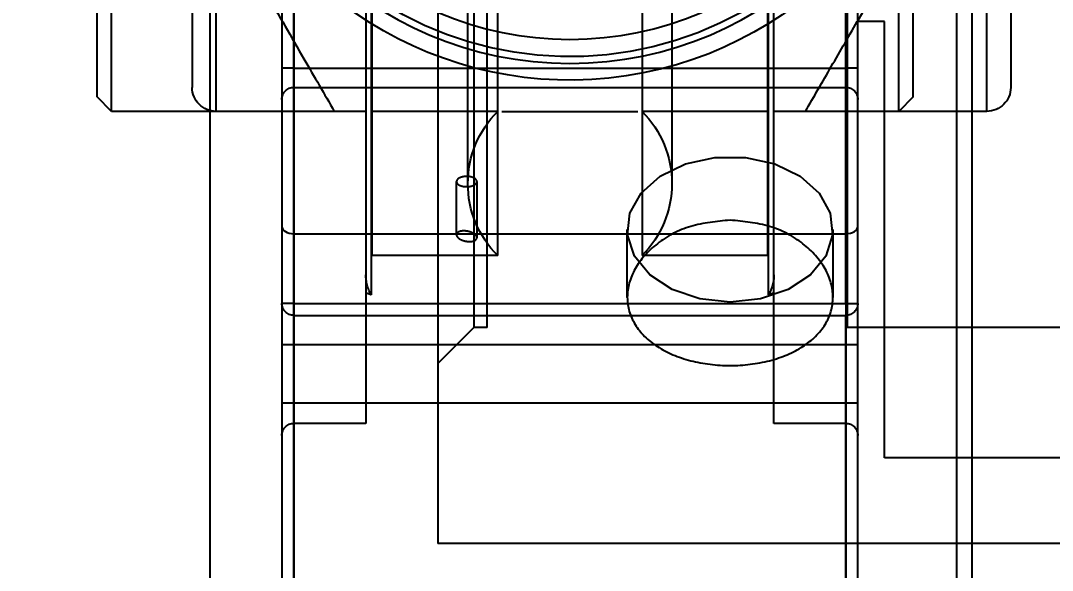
# Model space of a CAD drawing. Header units: metres. Extents: x 0 to 63075, y 0 to 44550.
# Drawn here: x 36969.28 to 37012.27, y 17396.01 to 17418.92 of the extents above; entities that cross this region are included whole.
import ezdxf

# ---------------------------------------------------------------- set-up
doc = ezdxf.new("R2010")
doc.units = ezdxf.units.M
doc.header["$LTSCALE"] = 75
doc.linetypes.add('HIDDEN2', pattern=[4.7625, 3.175, -1.5875])
for name, color, linetype in [('SDM', 7, 'Continuous'), ('SL4', 4, 'Continuous'), ('ST1', 7, 'HIDDEN2')]:
    doc.layers.add(name, color=color, linetype=linetype)
doc.styles.add('ROMANS', font='ROMANS.SHX')
doc.dimstyles.new('75___1-75', dxfattribs={"dimscale": 75, "dimtxt": 2.5, "dimasz": 2, "dimexe": 1.5, "dimexo": 1, "dimgap": 0.5, "dimtad": 1, "dimdec": 0, "dimzin": 12, "dimtxsty": 'ROMANS', "dimcen": 0, "dimclrd": 256, "dimclre": 256, "dimclrt": 3, "dimazin": 3, "dimtfac": 1, "dimtdec": 0, "dimtmove": 0, "dimatfit": 0, "dimfxl": 1, "dimlwd": -1, "dimlwe": -1, "dimarcsym": 0})

# ---------------------------------------------------------------- blocks, each defined once
blk = doc.blocks.new('*D34')
at = {"layer": 'Defpoints', "color": 0, "transparency": 16777216}
for p in [(33418.742, 17728.439), (37150.032, 17728.439), (37007.795, 17285.374)]:
    blk.add_point(p, dxfattribs=at)
at = {"layer": 'SDM', "transparency": 16777216}
for p, q in [((33418.742, 17878.439), (33418.742, 18585.582)), ((37075.032, 17728.439), (33306.242, 17728.439)), ((33418.742, 17285.374), (33418.742, 17728.439)), ((36932.795, 17285.374), (33306.242, 17285.374)), ((33418.742, 17135.374), (33418.742, 16985.374))]:
    blk.add_line(p, q, dxfattribs=at)
for points in [[(33393.742, 17878.439), (33443.742, 17878.439), (33418.742, 17728.439)], [(33393.742, 17135.374), (33443.742, 17135.374), (33418.742, 17285.374)]]:
    blk.add_solid(points, dxfattribs=at)
at = {"layer": 'SDM', "color": 3, "transparency": 16777216, "insert": (33287.492, 18307.01), "char_height": 187.5, "attachment_point": 5, "rotation": 90, "style": 'ROMANS'}
blk.add_mtext('443', dxfattribs=at)
blk = doc.blocks.new('A$C542b401d')
at = {"layer": 'SL4'}
for p, q in [((344.763, 1594), (344.763, 1350)), ((349.365, 1514.101), (349.365, 1469.899)), ((372.365, 1469.899), (372.365, 1514.101)), ((348.865, 1470.215), (348.865, 1513.785)), ((372.865, 1513.785), (372.865, 1470.215)), ((379.965, 1475), (379.965, 1492)), ((380.565, 1475.6), (380.565, 1492)), ((346.565, 1475.6), (346.565, 1487.986)), ((347.165, 1475), (347.165, 1487.986)), ((346.565, 1475.6), (347.165, 1475)), ((379.965, 1475), (380.565, 1475.6)), ((347.165, 1475), (348.865, 1475)), ((372.865, 1475), (379.965, 1475)), ((375.865, 1475), (375.865, 1444.75)), ((348.865, 1465.29), (348.865, 1470.215)), ((372.865, 1470.215), (372.865, 1465.29)), ((372.365, 1469.899), (349.365, 1469.899)), ((349.365, 1469.899), (349.365, 1465.29)), ((372.365, 1465.29), (372.365, 1469.899)), ((349.365, 1465.29), (348.865, 1465.29)), ((348.865, 1454.5), (348.865, 1465.29)), ((372.365, 1465.29), (349.365, 1465.29)), ((349.365, 1465.29), (349.365, 1454.5)), ((372.865, 1465.29), (372.365, 1465.29)), ((372.365, 1454.5), (372.365, 1465.29)), ((372.865, 1465.29), (372.865, 1454.5))]:
    blk.add_line(p, q, dxfattribs=at)
at = {"layer": 'SL4', "flags": 128}
for points in [[(349.365, 1469.899), (349.267, 1469.905), (349.174, 1469.923), (349.087, 1469.952), (349.011, 1469.992), (348.949, 1470.039), (348.903, 1470.094), (348.875, 1470.153), (348.865, 1470.215)], [(372.865, 1470.215), (372.855, 1470.153), (372.827, 1470.094), (372.781, 1470.039), (372.719, 1469.992), (372.643, 1469.952), (372.556, 1469.923), (372.463, 1469.905), (372.365, 1469.899)]]:
    blk.add_lwpolyline(points, dxfattribs=at)
at = {"layer": 'ST1'}
for p, q in [((344.115, 1542.25), (344.115, 1441.75)), ((366.365, 1527), (366.365, 1457)), ((349.365, 1521.956), (349.365, 1462.044)), ((352.365, 1462), (352.365, 1522)), ((369.365, 1522), (369.365, 1462)), ((372.365, 1462.044), (372.365, 1521.956)), ((349.315, 1518), (349.315, 1466)), ((364.315, 1466), (364.315, 1518)), ((364.865, 1518), (364.865, 1466)), ((369.142, 1516.647), (369.142, 1467.353)), ((352.615, 1468.99), (352.615, 1515.01)), ((357.86, 1515.01), (357.86, 1468.99)), ((369.115, 1515.01), (369.115, 1468.99)), ((356.615, 1512.005), (356.615, 1471.995)), ((365.115, 1471.995), (365.115, 1512.005)), ((343.495, 1475.011), (343.495, 1508.989)), ((375.605, 1475.011), (375.605, 1508.989)), ((375.865, 1509), (375.865, 1475)), ((342.495, 1508), (342.495, 1476)), ((376.605, 1508), (376.605, 1476)), ((349.365, 1476.8), (349.365, 1507.2)), ((372.365, 1507.2), (372.365, 1476.8)), ((352.588, 1467.353), (352.588, 1492)), ((363.87, 1468.99), (363.87, 1492)), ((349.365, 1481.23), (349.365, 1476.8)), ((349.365, 1467), (349.365, 1481.23)), ((372.365, 1476.8), (372.365, 1481.23)), ((372.365, 1481.23), (372.365, 1467)), ((347.755, 1478.75), (348.865, 1478.75)), ((347.755, 1460.56), (347.755, 1478.75)), ((348.865, 1476.8), (349.365, 1476.8)), ((348.865, 1476.8), (349.365, 1476.8)), ((349.365, 1476), (349.365, 1476.8)), ((372.365, 1476.8), (349.365, 1476.8)), ((349.365, 1476.8), (349.365, 1476)), ((372.365, 1476.8), (372.865, 1476.8)), ((372.365, 1476.8), (372.365, 1476)), ((372.365, 1476), (372.365, 1476.8)), ((372.365, 1476.8), (372.865, 1476.8)), ((372.365, 1476), (349.365, 1476)), ((343.495, 1475), (347.165, 1475)), ((348.865, 1475), (352.365, 1475)), ((352.615, 1475), (357.86, 1475)), ((363.87, 1475), (369.115, 1475)), ((369.365, 1475), (372.865, 1475)), ((364.74, 1472.072), (364.74, 1469.736)), ((365.59, 1469.858), (365.59, 1472.072)), ((349.906, 1470.08), (349.906, 1467.251)), ((358.472, 1467.251), (358.472, 1470.08)), ((352.615, 1468.99), (357.86, 1468.99)), ((363.87, 1468.99), (369.115, 1468.99)), ((349.365, 1467), (348.865, 1467)), ((372.365, 1467), (349.365, 1467)), ((349.365, 1467), (349.365, 1466.5)), ((372.365, 1467), (372.365, 1466.5)), ((372.365, 1467), (372.865, 1467)), ((349.365, 1462.85), (349.365, 1466.5)), ((372.365, 1466.5), (349.365, 1466.5)), ((372.365, 1466.5), (372.365, 1462.85)), ((339.265, 1466), (349.315, 1466)), ((364.315, 1466), (364.865, 1466)), ((364.865, 1466), (366.365, 1464.5)), ((349.365, 1462.85), (348.865, 1462.85)), ((349.365, 1454.5), (349.365, 1462.85)), ((372.365, 1462.85), (349.365, 1462.85)), ((372.865, 1462.85), (372.365, 1462.85)), ((372.365, 1462.85), (372.365, 1454.5)), ((349.365, 1462), (352.365, 1462)), ((369.365, 1462), (372.365, 1462)), ((337.765, 1460.56), (347.755, 1460.56)), ((337.765, 1457), (366.365, 1457))]:
    blk.add_line(p, q, dxfattribs=at)
at = {"layer": 'ST1', "flags": 128}
blk.add_lwpolyline([(354.189, 1467.051), (355.451, 1467.186), (356.601, 1467.577), (357.537, 1468.191), (358.176, 1468.973), (358.46, 1469.853), (358.364, 1470.754), (357.898, 1471.594), (357.102, 1472.3), (356.047, 1472.808), (354.827, 1473.074), (353.55, 1473.074), (352.33, 1472.808), (351.275, 1472.3), (350.479, 1471.594), (350.013, 1470.754), (349.918, 1469.853), (350.202, 1468.973), (350.84, 1468.191), (351.776, 1467.577), (352.926, 1467.186), (354.189, 1467.051)], dxfattribs=at)
at = {"layer": 'ST1'}
for radius in [15, 14]:
    blk.add_circle((360.865, 1492), radius, dxfattribs=at)
for centre, radius, start, end in [((360.865, 1492), 15.7, 17.1737, 342.8263), ((360.865, 1492), 14.722, 180, 3.0543), ((360.865, 1492), 14.722, 180, 3.0543), ((343.495, 1476), 1, 180, 270), ((349.365, 1475.5), 0.5, 90, 180), ((372.365, 1475.5), 0.5, 0, 90), ((375.605, 1476), 1, 270, 0), ((360.865, 1471.995), 4.25, 135, 180), ((360.865, 1471.995), 4.25, 0, 45), ((360.865, 1471.995), 4.25, 180, 225), ((360.865, 1471.995), 4.25, 315, 0), ((354.065, 1468.194), 1.7, 180, 209.6445), ((367.665, 1468.194), 1.7, 330.3555, 0), ((360.865, 1492), 26, 250.9179, 251.4359), ((360.865, 1492), 26, 288.5641, 289.0821), ((349.365, 1467), 0.5, 180, 270), ((372.365, 1467), 0.5, 270, 0), ((349.365, 1461.5), 0.5, 90, 180), ((372.365, 1461.5), 0.5, 0, 90)]:
    blk.add_arc(centre, radius, start, end, dxfattribs=at)
for points, knots in [([(351.05, 1475), (350.695, 1475.615), (349.975, 1476.862), (348.692, 1479.084), (347.262, 1481.561), (345.68, 1484.301), (344.088, 1487.059), (342.57, 1489.689), (341.652, 1491.277), (341.235, 1492)], [0, 0, 0, 0, 0.114678, 0.232485, 0.388423, 0.5445, 0.705441, 0.865997, 1, 1, 1, 1]), ([(380.495, 1492), (380.14, 1491.385), (379.42, 1490.138), (378.137, 1487.916), (376.707, 1485.439), (375.125, 1482.699), (373.533, 1479.941), (372.014, 1477.311), (371.097, 1475.723), (370.68, 1475)], [0, 0, 0, 0, 0.114678, 0.232485, 0.388423, 0.5445, 0.705441, 0.865997, 1, 1, 1, 1]), ([(363.695, 1475), (362.752, 1475), (360.865, 1475), (358.978, 1475), (358.035, 1475)], [0, 0, 0, 0, 0.499984, 1, 1, 1, 1]), ([(365.59, 1472.072), (365.585, 1472.096), (365.576, 1472.144), (365.503, 1472.209), (365.395, 1472.259), (365.26, 1472.287), (365.115, 1472.291), (364.975, 1472.27), (364.857, 1472.226), (364.774, 1472.166), (364.734, 1472.095), (364.743, 1472.023), (364.8, 1471.957), (364.898, 1471.904), (365.026, 1471.87), (365.17, 1471.859), (365.313, 1471.872), (365.439, 1471.907), (365.534, 1471.96), (365.583, 1472.019), (365.588, 1472.058), (365.59, 1472.072)], [0, 0, 0, 0, 0.0536825, 0.1073648, 0.1610528, 0.2147445, 0.2684301, 0.3221091, 0.3757915, 0.4294819, 0.4831724, 0.536855, 0.590534, 0.6442193, 0.6979111, 0.7515992, 0.8052795, 0.8589598, 0.912648, 0.9663397, 1, 1, 1, 1]), ([(354.189, 1470.466), (353.628, 1470.414), (352.505, 1470.311), (351.081, 1469.535), (350.129, 1468.463), (349.794, 1467.241), (350.129, 1466.081), (351.081, 1465.147), (352.505, 1464.547), (354.189, 1464.34), (355.872, 1464.547), (357.296, 1465.147), (358.248, 1466.081), (358.583, 1467.241), (358.248, 1468.463), (357.296, 1469.535), (355.872, 1470.311), (354.75, 1470.414), (354.189, 1470.466)], [0, 0, 0, 0, 0.06249, 0.125, 0.18751, 0.25, 0.31249, 0.375, 0.43751, 0.5, 0.56249, 0.625, 0.68751, 0.75, 0.81249, 0.875, 0.93751, 1, 1, 1, 1]), ([(365.109, 1469.578), (365.158, 1469.584), (365.255, 1469.596), (365.392, 1469.645), (365.502, 1469.709), (365.574, 1469.784), (365.598, 1469.859), (365.574, 1469.927), (365.506, 1469.98), (365.399, 1470.013), (365.266, 1470.022), (365.12, 1470.005), (364.979, 1469.965), (364.858, 1469.905), (364.774, 1469.833), (364.734, 1469.757), (364.743, 1469.686), (364.799, 1469.628), (364.894, 1469.588), (365.004, 1469.573), (365.08, 1469.576), (365.109, 1469.578)], [0, 0, 0, 0, 0.054736, 0.109478, 0.16399, 0.217847, 0.270979, 0.323642, 0.376288, 0.429367, 0.483144, 0.537587, 0.592374, 0.64702, 0.701097, 0.754439, 0.80721, 0.859817, 0.912724, 0.966267, 1, 1, 1, 1])]:
    blk.add_open_spline(points, degree=3, knots=knots, dxfattribs=at)

msp = doc.modelspace()

# ---------------------------------------------------------------- block references
at = {"layer": 'SDM', "xscale": -1}
msp.add_blockref('A$C542b401d', (37353.032, 15940.137), dxfattribs=at)

# ---------------------------------------------------------------- dimensions: what is measured, and where the dimension line sits
at = {"layer": 'SDM'}
dim = msp.add_linear_dim(base=(33418.742, 17728.439), p1=(37007.795, 17285.374), p2=(37150.032, 17728.439), angle=90, dimstyle='75___1-75', dxfattribs=at)
dim.commit()
dim.dimension.update_dxf_attribs({"geometry": '*D34', "text_midpoint": (33287.492, 18307.01)})

doc.saveas('drawing.dxf')
